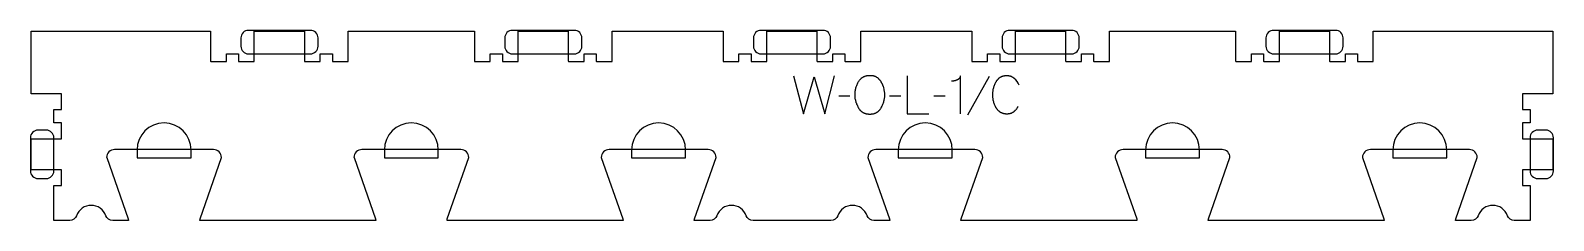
# Model space of a CAD drawing. Extents: x -600 to 600, y -80 to 70.
import ezdxf

# ---------------------------------------------------------------- set-up
doc = ezdxf.new("R2010")
doc.units = 0
for name, color, linetype in [('1_ANYTOOL_1MMDEEP_LABELS_S', 2, 'CONTINUOUS'), ('4_ANYTOOL_CUTTHROUGH_OUTSI', 5, 'CONTINUOUS'), ('5_ANYTOOL_HALF_MILL_9MM_IN', 3, 'CONTINUOUS')]:
    doc.layers.add(name, color=color, linetype=linetype)

msp = doc.modelspace()

# ---------------------------------------------------------------- linework, layer by layer
at = {"layer": '1_ANYTOOL_1MMDEEP_LABELS_S'}
for p, q in [((155.4, 33.6), (138.2, 2.9)), ((45.6, 18), (36.9, 17.9)), ((85.7, 18), (76.9, 17.9)), ((120.6, 18), (111.8, 17.9))]:
    msp.add_line(p, q, dxfattribs=at)
for points in [[(1.3, 34.1), (9, 4.1), (17.4, 33.2), (25.9, 4.1), (33.4, 34.1)], [(90.8, 34.1), (90.8, 4.1), (107.9, 4.1)], [(132.7, 4.1), (132.7, 34.1), (132.7, 34), (132.6, 33.8), (132.6, 33.7), (132.6, 33.6), (132.5, 33.4), (132.5, 33.3), (132.5, 33.1), (132.4, 33), (132.4, 32.9), (132.3, 32.8), (132.3, 32.7), (132.2, 32.6), (132.2, 32.6), (132.2, 32.5), (132.1, 32.5), (132.1, 32.4), (132.1, 32.3), (132, 32.3), (132, 32.2), (132, 32.2), (131.9, 32.1), (131.9, 32.1), (131.8, 32), (131.8, 32), (131.8, 31.9), (131.7, 31.9), (131.7, 31.8), (131.6, 31.8), (131.6, 31.7), (131.5, 31.7), (131.4, 31.6), (131.3, 31.5), (131.2, 31.4), (131.1, 31.3), (131, 31.2), (130.9, 31.1), (130.7, 31.1), (130.6, 31), (130.5, 30.9), (130.4, 30.8), (130.2, 30.8), (130.1, 30.7), (129.8, 30.6), (129.5, 30.5), (129.2, 30.4), (128.9, 30.3), (128.7, 30.2), (128.4, 30.1), (128.1, 30.1), (127.8, 30), (127.5, 30), (127.3, 29.9), (127, 29.9), (126.7, 29.8), (126.5, 29.8), (126.2, 29.8), (126, 29.8), (125.7, 29.8)]]:
    msp.add_lwpolyline(points, dxfattribs=at)
msp.add_lwpolyline([(61.7, 34.4), (62.1, 34.4), (62.5, 34.4), (62.8, 34.4), (63, 34.4), (63.2, 34.3), (63.3, 34.3), (63.5, 34.3), (63.7, 34.3), (63.8, 34.2), (64, 34.2), (64.2, 34.2), (64.3, 34.1), (64.5, 34.1), (64.6, 34), (64.8, 34), (65, 33.9), (65.1, 33.9), (65.3, 33.8), (65.4, 33.7), (65.6, 33.7), (65.7, 33.6), (65.9, 33.5), (66, 33.5), (66.1, 33.4), (66.3, 33.3), (66.4, 33.2), (66.5, 33.1), (66.7, 33), (67.1, 32.8), (67.3, 32.6), (67.6, 32.4), (67.8, 32.2), (68.1, 32), (68.3, 31.7), (68.5, 31.5), (68.7, 31.3), (68.9, 31), (69.1, 30.8), (69.3, 30.6), (69.5, 30.3), (69.7, 30), (69.9, 29.8), (70.1, 29.5), (70.4, 28.9), (70.6, 28.6), (70.7, 28.3), (70.9, 28), (71, 27.7), (71.2, 27.4), (71.3, 27.1), (71.4, 26.8), (71.5, 26.5), (71.7, 26.2), (71.8, 25.9), (71.9, 25.5), (72, 25.2), (72.1, 24.9), (72.1, 24.5), (72.4, 23.5), (72.5, 22.8), (72.6, 22.2), (72.7, 21.5), (72.8, 20.9), (72.8, 20.2), (72.8, 19.6), (72.9, 18.9), (72.8, 18.3), (72.8, 17.7), (72.8, 17), (72.7, 16.4), (72.6, 15.7), (72.5, 15.1), (72.3, 14.5), (72.2, 13.8), (72, 13.2), (71.8, 12.6), (71.5, 11.9), (71.3, 11.3), (71, 10.6), (70.7, 10), (70.4, 9.4), (70.1, 8.7), (69.9, 8.4), (69.7, 8.1), (69.5, 7.8), (69.3, 7.5), (69.1, 7.3), (68.9, 7), (68.7, 6.7), (68.5, 6.5), (68.4, 6.4), (68.3, 6.3), (68.2, 6.1), (68, 6), (67.9, 5.9), (67.8, 5.8), (67.7, 5.7), (67.6, 5.6), (67.4, 5.5), (67.3, 5.4), (67.2, 5.3), (67.1, 5.2), (66.9, 5.2), (66.8, 5.1), (66.7, 5), (66.5, 4.9), (66.4, 4.8), (66.2, 4.7), (66.1, 4.7), (66, 4.6), (65.8, 4.5), (65.7, 4.5), (65.5, 4.4), (65.4, 4.3), (65.2, 4.3), (65.1, 4.2), (64.9, 4.2), (64.8, 4.1), (64.5, 4), (64.1, 3.9), (63.8, 3.9), (63.5, 3.8), (63.2, 3.8), (62.8, 3.7), (62.5, 3.7), (62.1, 3.6), (61.7, 3.6), (61.4, 3.6), (61, 3.6), (60.6, 3.6), (60.2, 3.7), (59.9, 3.7), (59.5, 3.8), (59.2, 3.8), (58.8, 3.9), (58.5, 4), (58.2, 4), (57.8, 4.1), (57.7, 4.2), (57.5, 4.2), (57.4, 4.3), (57.2, 4.4), (57.1, 4.4), (56.9, 4.5), (56.8, 4.6), (56.6, 4.6), (56.5, 4.7), (56.3, 4.8), (56.2, 4.8), (56, 4.9), (55.9, 5), (55.8, 5.1), (55.6, 5.2), (55.5, 5.3), (55.4, 5.4), (55.2, 5.5), (55.1, 5.6), (55, 5.7), (54.9, 5.8), (54.7, 5.9), (54.6, 6), (54.5, 6.1), (54.4, 6.2), (54.2, 6.3), (54.1, 6.4), (54, 6.5), (53.9, 6.7), (53.8, 6.8), (53.6, 7.1), (53.4, 7.3), (53.2, 7.6), (53, 7.9), (52.8, 8.2), (52.6, 8.5), (52.4, 8.8), (52.1, 9.5), (51.8, 10.1), (51.5, 10.8), (51.2, 11.4), (51, 12.1), (50.7, 12.7), (50.5, 13.4), (50.4, 14), (50.2, 14.7), (50.1, 15.3), (49.9, 16), (49.8, 16.6), (49.8, 17.3), (49.7, 17.9), (49.7, 18.6), (49.7, 19.2), (49.7, 19.9), (49.7, 20.6), (49.8, 21.3), (49.9, 22), (50, 22.6), (50.1, 23.3), (50.2, 24), (50.4, 24.6), (50.6, 25.3), (50.8, 25.9), (51, 26.5), (51.3, 27.2), (51.6, 27.8), (51.9, 28.4), (52.2, 29), (52.5, 29.6), (52.7, 29.9), (52.9, 30.2), (53.1, 30.5), (53.3, 30.7), (53.5, 31), (53.8, 31.2), (54, 31.5), (54.2, 31.7), (54.3, 31.8), (54.4, 31.9), (54.6, 32), (54.7, 32.2), (54.8, 32.3), (54.9, 32.4), (55.1, 32.5), (55.2, 32.6), (55.3, 32.6), (55.5, 32.7), (55.6, 32.8), (55.7, 32.9), (55.9, 33), (56, 33.1), (56.2, 33.2), (56.3, 33.2), (56.4, 33.3), (56.6, 33.4), (56.9, 33.5), (57.2, 33.6), (57.5, 33.8), (57.8, 33.9), (58.1, 34), (58.5, 34.1), (58.8, 34.1), (59.1, 34.2), (59.5, 34.3), (59.8, 34.3), (60.2, 34.4), (60.6, 34.4), (60.9, 34.4), (61.3, 34.4)], close=True, dxfattribs=at)
msp.add_lwpolyline([(179, 26.6, 0.131103), (175.2, 32), (175.1, 32.1), (174.9, 32.2), (174.8, 32.3), (174.6, 32.5), (174.4, 32.6), (174.3, 32.7), (174.1, 32.8), (173.9, 32.9), (173.8, 33), (173.6, 33.1), (173.4, 33.2), (173.2, 33.3), (173, 33.3), (172.9, 33.4), (172.7, 33.5), (172.5, 33.6), (172.3, 33.6), (172.1, 33.7), (171.9, 33.7), (171.7, 33.8), (171.5, 33.8), (171.3, 33.9), (171.1, 33.9), (170.9, 34), (170.7, 34), (170.5, 34), (170.3, 34), (170, 34.1), (169.8, 34.1), (169.6, 34.1), (169.4, 34.1), (169.2, 34.1), (168.8, 34.1), (168.5, 34.1), (168.1, 34.1), (167.8, 34), (167.5, 34), (167.2, 33.9), (166.9, 33.9), (166.6, 33.8), (166.3, 33.7), (166, 33.6), (165.7, 33.5), (165.4, 33.4), (165.1, 33.3), (165, 33.3), (164.8, 33.2), (164.7, 33.1), (164.6, 33.1), (164.4, 33), (164.3, 32.9), (164.2, 32.8), (164, 32.8), (163.9, 32.7), (163.8, 32.6), (163.7, 32.5), (163.5, 32.4), (163.3, 32.3), (163.1, 32.1), (162.8, 31.9), (162.6, 31.7), (162.4, 31.4), (162.2, 31.2), (162, 31), (161.7, 30.7), (161.5, 30.5), (161.4, 30.2), (161.2, 30), (161, 29.7), (160.8, 29.4), (160.5, 28.8), (160.1, 28.2), (159.9, 27.6), (159.6, 27), (159.3, 26.4), (159.1, 25.7), (158.9, 25.1), (158.7, 24.5), (158.5, 23.8), (158.4, 23.2), (158.3, 22.5), (158.2, 21.8), (158.1, 21.2), (158.1, 20.5), (158, 19.8), (158, 19.1), (158, 18.4), (158.1, 17.7), (158.1, 17), (158.2, 16.3), (158.3, 15.7), (158.4, 15), (158.6, 14.4), (158.7, 13.7), (158.9, 13.1), (159.1, 12.4), (159.4, 11.8), (159.6, 11.2), (159.9, 10.6), (160.2, 10), (160.5, 9.4), (160.8, 8.8), (161, 8.5), (161.2, 8.2), (161.4, 7.9), (161.6, 7.7), (161.8, 7.4), (162, 7.2), (162.2, 7), (162.5, 6.7), (162.7, 6.5), (162.9, 6.3), (163.2, 6.1), (163.4, 5.9), (163.5, 5.8), (163.7, 5.7), (163.8, 5.7), (163.9, 5.6), (164, 5.5), (164.2, 5.4), (164.3, 5.3), (164.4, 5.3), (164.7, 5.1), (165, 5), (165.3, 4.9), (165.6, 4.8), (165.9, 4.7), (166.2, 4.6), (166.5, 4.5), (166.8, 4.4), (167.1, 4.3), (167.4, 4.3), (167.8, 4.2), (168.1, 4.2), (168.4, 4.1), (168.8, 4.1), (169.1, 4.1), (169.5, 4.1), (169.9, 4.1), (170.3, 4.1), (170.4, 4.1), (170.6, 4.2), (170.8, 4.2), (171, 4.2), (171.2, 4.2), (171.3, 4.3), (171.5, 4.3), (171.7, 4.3), (171.9, 4.4), (172, 4.4), (172.2, 4.5), (172.3, 4.5), (172.5, 4.6), (172.7, 4.6), (172.8, 4.7), (173, 4.7), (173.1, 4.8), (173.3, 4.9), (173.4, 4.9), (173.6, 5), (173.7, 5.1), (173.9, 5.2), (174, 5.3), (174.2, 5.3), (174.3, 5.4), (174.5, 5.5), (174.6, 5.6), (174.7, 5.7), (175, 5.9), (175.3, 6.1), (175.5, 6.4), (175.8, 6.6), (176, 6.8), (176.2, 7.1), (176.5, 7.3), (176.7, 7.6), (176.9, 7.9), (177.1, 8.1), (177.4, 8.4), (177.6, 8.7), (177.8, 9), (178, 9.3), (178.1, 9.6), (178.3, 9.9)], format="xyb", dxfattribs=at)
at = {"layer": '4_ANYTOOL_CUTTHROUGH_OUTSI'}
msp.add_lwpolyline([(30.7, -80.1), (-30.7, -80.1, -0.317837), (-36.1, -76.3, 0.707107), (-59.2, -76.3, -0.317837), (-64.6, -80.1), (-77, -80.1), (-76.8, -78.8), (-59.9, -30.5), (-59.9, -30.4, 0.414214), (-66.1, -24.1), (-144.1, -24.1, 0.414214), (-150.4, -30.4), (-150.3, -30.5), (-133.4, -78.8), (-133.2, -80.1), (-271.9, -80.1), (-271.7, -78.8), (-254.8, -30.5), (-254.8, -30.4, 0.414214), (-261, -24.1), (-339, -24.1, 0.414214), (-345.3, -30.4), (-345.2, -30.5), (-328.3, -78.8), (-328.1, -80.1), (-466.8, -80.1), (-466.6, -78.8), (-449.7, -30.5), (-449.7, -30.4, 0.414214), (-455.9, -24.1), (-533.9, -24.1, 0.414214), (-540.2, -30.4), (-540.1, -30.5), (-523.2, -78.8), (-523, -80.1), (-535.4, -80.1, -0.317837), (-540.8, -76.3, 0.707107), (-563.9, -76.3, -0.317837), (-569.3, -80.1), (-581.8, -80.1), (-581.8, -52.6), (-576, -52.6, 0.414214), (-575.8, -52.4), (-575.8, -40.4, 0.414214), (-576, -40.1), (-599.8, -40.1), (-599.8, -15.6), (-576, -15.6, 0.414214), (-575.8, -15.4), (-575.8, -3.4, 0.414214), (-576, -3.1), (-581.8, -3.1), (-581.8, 7.4), (-576, 7.4, 0.414214), (-575.8, 7.6), (-575.8, 19.6, 0.414214), (-576, 19.9), (-599.8, 19.9), (-599.8, 69.4), (-458.3, 69.4), (-458.3, 45.6, 0.414214), (-458, 45.4), (-446, 45.4, 0.414214), (-445.8, 45.6), (-445.8, 51.4), (-436.3, 51.4), (-436.3, 45.6, 0.414214), (-436, 45.4), (-424, 45.4, 0.414214), (-423.8, 45.6), (-423.8, 69.4), (-384.3, 69.4), (-384.3, 45.6, 0.414214), (-384, 45.4), (-372, 45.4, 0.414214), (-371.8, 45.6), (-371.8, 51.4), (-362.3, 51.4), (-362.3, 45.6, 0.414214), (-362, 45.4), (-350, 45.4, 0.414214), (-349.8, 45.6), (-349.8, 69.4), (-250.3, 69.4), (-250.3, 45.6, 0.414214), (-250, 45.4), (-238, 45.4, 0.414214), (-237.8, 45.6), (-237.8, 51.4), (-228.3, 51.4), (-228.3, 45.6, 0.414214), (-228, 45.4), (-216, 45.4, 0.414214), (-215.8, 45.6), (-215.8, 69.4), (-176.3, 69.4), (-176.3, 45.6, 0.414214), (-176, 45.4), (-164, 45.4, 0.414214), (-163.8, 45.6), (-163.8, 51.4), (-154.3, 51.4), (-154.3, 45.6, 0.414214), (-154, 45.4), (-142, 45.4, 0.414214), (-141.8, 45.6), (-141.8, 69.4), (-54.3, 69.4), (-54.3, 45.6, 0.414214), (-54, 45.4), (-42, 45.4, 0.414214), (-41.8, 45.6), (-41.8, 51.4), (-32.3, 51.4), (-32.3, 45.6, 0.414214), (-32, 45.4), (-20, 45.4, 0.414214), (-19.8, 45.6), (-19.8, 69.4), (19.7, 69.4), (19.7, 45.6, 0.414214), (20, 45.4), (32, 45.4, 0.414214), (32.2, 45.6), (32.2, 51.4), (41.7, 51.4), (41.7, 45.6, 0.414214), (42, 45.4), (54, 45.4, 0.414214), (54.2, 45.6), (54.2, 69.4), (141.7, 69.4), (141.7, 45.6, 0.414214), (142, 45.4), (154, 45.4, 0.414214), (154.2, 45.6), (154.2, 51.4), (163.7, 51.4), (163.7, 45.6, 0.414214), (164, 45.4), (176, 45.4, 0.414214), (176.2, 45.6), (176.2, 69.4), (215.7, 69.4), (215.7, 45.6, 0.414214), (216, 45.4), (228, 45.4, 0.414214), (228.2, 45.6), (228.2, 51.4), (237.7, 51.4), (237.7, 45.6, 0.414214), (238, 45.4), (250, 45.4, 0.414214), (250.2, 45.6), (250.2, 69.4), (349.7, 69.4), (349.7, 45.6, 0.414214), (350, 45.4), (362, 45.4, 0.414214), (362.2, 45.6), (362.2, 51.4), (371.7, 51.4), (371.7, 45.6, 0.414214), (372, 45.4), (384, 45.4, 0.414214), (384.2, 45.6), (384.2, 69.4), (423.7, 69.4), (423.7, 45.6, 0.414214), (424, 45.4), (436, 45.4, 0.414214), (436.2, 45.6), (436.2, 51.4), (445.7, 51.4), (445.7, 45.6, 0.414214), (446, 45.4), (458, 45.4, 0.414214), (458.2, 45.6), (458.2, 69.4), (599.7, 69.4), (599.7, 19.9), (576, 19.9, 0.414214), (575.7, 19.6), (575.7, 7.6, 0.414214), (576, 7.4), (581.7, 7.4), (581.7, -3.1), (576, -3.1, 0.414214), (575.7, -3.4), (575.7, -15.4, 0.414214), (576, -15.6), (599.7, -15.6), (599.7, -40.1), (576, -40.1, 0.414214), (575.7, -40.4), (575.7, -52.4, 0.414214), (576, -52.6), (581.7, -52.6), (581.7, -80.1), (569.3, -80.1, -0.317837), (563.9, -76.3, 0.707107), (540.8, -76.3, -0.317837), (535.4, -80.1), (523, -80.1), (523.2, -78.8), (540.1, -30.5), (540.1, -30.4, 0.414214), (533.9, -24.1), (455.9, -24.1, 0.414214), (449.6, -30.4), (449.7, -30.5), (466.6, -78.8), (466.8, -80.1), (328.1, -80.1), (328.3, -78.8), (345.2, -30.5), (345.2, -30.4, 0.414214), (339, -24.1), (261, -24.1, 0.414214), (254.7, -30.4), (254.8, -30.5), (271.7, -78.8), (271.9, -80.1), (133.2, -80.1), (133.4, -78.8), (150.3, -30.5), (150.3, -30.4, 0.414214), (144.1, -24.1), (66.1, -24.1, 0.414214), (59.8, -30.4), (59.9, -30.5), (76.8, -78.8), (77, -80.1), (64.6, -80.1, -0.317837), (59.2, -76.3, 0.707107), (36.1, -76.3, -0.317837)], format="xyb", close=True, dxfattribs=at)
at = {"layer": '5_ANYTOOL_HALF_MILL_9MM_IN'}
for points in [[(-428.4, 69.9, 0.414214), (-434.4, 63.9), (-434.4, 57.4, 0.414214), (-428.4, 51.4), (-379.6, 51.4, 0.414214), (-373.6, 57.4), (-373.6, 63.9, 0.414214), (-379.6, 69.9)], [(-220.4, 69.9, 0.414214), (-226.4, 63.9), (-226.4, 57.4, 0.414214), (-220.4, 51.4), (-171.6, 51.4, 0.414214), (-165.6, 57.4), (-165.6, 63.9, 0.414214), (-171.6, 69.9)], [(-24.4, 69.9, 0.414214), (-30.4, 63.9), (-30.4, 57.4, 0.414214), (-24.4, 51.4), (24.4, 51.4, 0.414214), (30.4, 57.4), (30.4, 63.9, 0.414214), (24.4, 69.9)], [(171.6, 69.9, 0.414214), (165.6, 63.9), (165.6, 57.4, 0.414214), (171.6, 51.4), (220.4, 51.4, 0.414214), (226.4, 57.4), (226.4, 63.9, 0.414214), (220.4, 69.9)], [(379.6, 69.9, 0.414214), (373.6, 63.9), (373.6, 57.4, 0.414214), (379.6, 51.4), (428.4, 51.4, 0.414214), (434.4, 57.4), (434.4, 63.9, 0.414214), (428.4, 69.9)], [(-594.3, -8.8, 0.414214), (-600.3, -14.8), (-600.3, -41, 0.414214), (-594.3, -47), (-587.8, -47, 0.414214), (-581.8, -41), (-581.8, -14.8, 0.414214), (-587.8, -8.8)], [(-473.7, -24.4, 1), (-516.2, -24.4), (-516.2, -30.6), (-473.7, -30.6)], [(-278.8, -24.4, 1), (-321.3, -24.4), (-321.3, -30.6), (-278.8, -30.6)], [(-83.9, -24.4, 1), (-126.4, -24.4), (-126.4, -30.6), (-83.9, -30.6)], [(126.3, -24.4, 1), (83.8, -24.4), (83.8, -30.6), (126.3, -30.6)], [(321.2, -24.4, 1), (278.7, -24.4), (278.7, -30.6), (321.2, -30.6)], [(516.1, -24.4, 1), (473.6, -24.4), (473.6, -30.6), (516.1, -30.6)], [(587.7, -8.8, 0.414214), (581.7, -14.8), (581.7, -41, 0.414214), (587.7, -47), (594.2, -47, 0.414214), (600.2, -41), (600.2, -14.8, 0.414214), (594.2, -8.8)]]:
    msp.add_lwpolyline(points, format="xyb", close=True, dxfattribs=at)

doc.saveas('drawing.dxf')
